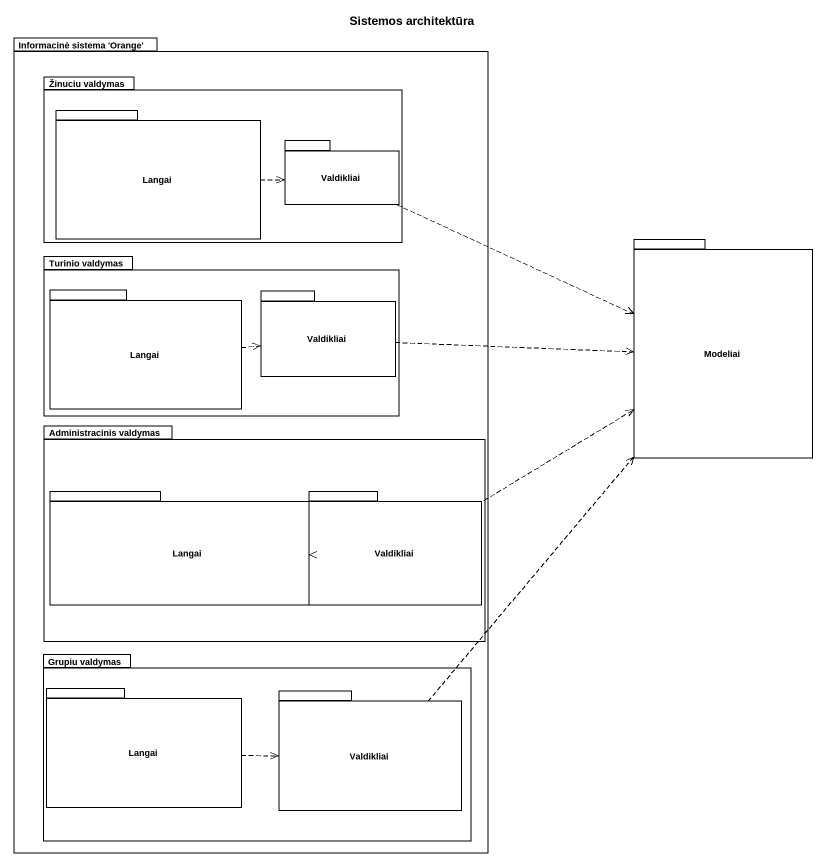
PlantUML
@startuml
title Sistemos architektūra
package "Informacinė sistema 'Orange'" as Informacinė_sistema_Orange {
  package "Žinuciu valdymas" as Žinuciu_valdymas {
    package Langai {
    }
    package Valdikliai {
    }
  }
  package "Turinio valdymas" as Turinio_valdymas {
    package "Langai" as Langai_2 {
    }
    package "Valdikliai" as Valdikliai_2 {
    }
  }
  package "Administracinis valdymas" as Administracinis_valdymas {
    package "Langai" as Langai_3 {
    }
    package "Valdikliai" as Valdikliai_3 {
    }
  }
  package "Grupiu valdymas" as Grupiu_valdymas {
    package "Langai" as Langai_4 {
    }
    package "Valdikliai" as Valdikliai_4 {
    }
  }
}
package Modeliai {
}
Langai .right.> Valdikliai
Valdikliai .right.> Modeliai
Langai_2 .right.> Valdikliai_2
Valdikliai_2 .right.> Modeliai
Langai_3 .right.> Valdikliai_3
Valdikliai_3 .up.> Modeliai
Langai_4 .right.> Valdikliai_4
Valdikliai_4 .up.> Modeliai
@enduml
